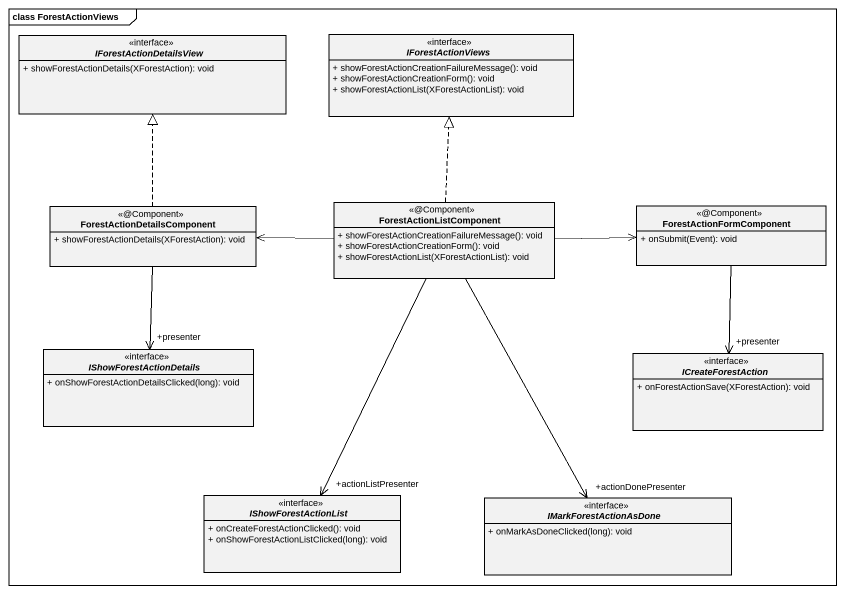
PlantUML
@startuml
mainframe class ForestActionViews
hide circle
hide empty members
skinparam classAttributeIconSize 0
interface IForestActionDetailsView <<interface>> {
  + showForestActionDetails(XForestAction): void
}
interface IForestActionViews <<interface>> {
  + showForestActionCreationFailureMessage(): void
  + showForestActionCreationForm(): void
  + showForestActionList(XForestActionList): void
}
class ForestActionListComponent <<@Component>> {
  + showForestActionCreationFailureMessage(): void
  + showForestActionCreationForm(): void
  + showForestActionList(XForestActionList): void
}
class ForestActionFormComponent <<@Component>> {
  + onSubmit(Event): void
}
class ForestActionDetailsComponent <<@Component>> {
  + showForestActionDetails(XForestAction): void
}
interface IShowForestActionDetails <<interface>> {
  + onShowForestActionDetailsClicked(long): void
}
interface ICreateForestAction <<interface>> {
  + onForestActionSave(XForestAction): void
}
interface IShowForestActionList <<interface>> {
  + onCreateForestActionClicked(): void
  + onShowForestActionListClicked(long): void
}
interface IMarkForestActionAsDone <<interface>> {
  + onMarkAsDoneClicked(long): void
}
ForestActionListComponent .up.|> IForestActionViews
ForestActionListComponent -right-> ForestActionFormComponent
ForestActionListComponent -left-> ForestActionDetailsComponent
ForestActionListComponent --> "+actionListPresenter" IShowForestActionList
ForestActionListComponent --> "+actionDonePresenter" IMarkForestActionAsDone
ForestActionFormComponent --> "+presenter" ICreateForestAction
ForestActionDetailsComponent .up.|> IForestActionDetailsView
ForestActionDetailsComponent --> "+presenter" IShowForestActionDetails
@enduml
